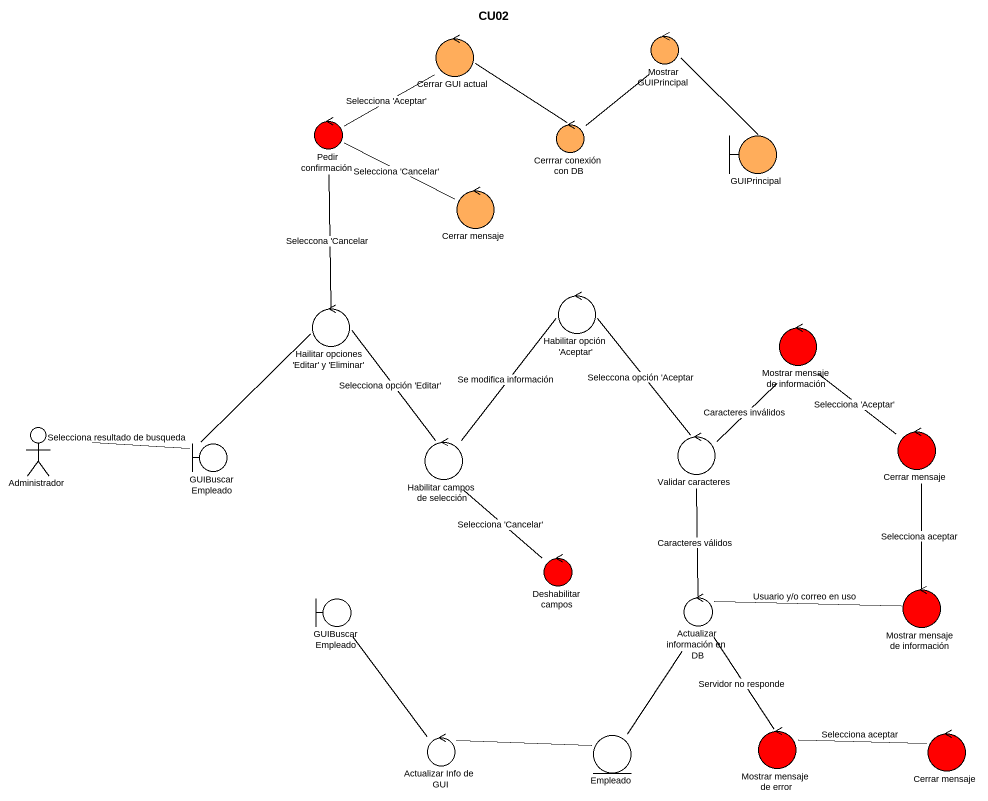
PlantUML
@startuml
title CU02
control "Cerrar GUI actual" as Cerrar_GUI_actual #FFAD5B
control "Mostrar GUIPrincipal" as Mostrar_GUIPrincipal #FFAD5B
control "Pedir confirmación" as Pedir_confirmación #FF0000
control "Cerrrar conexión con DB" as Cerrrar_conexión_con_DB #FFAD5B
boundary GUIPrincipal #FFAD5B
control "Cerrar mensaje" as Cerrar_mensaje #FFAD5B
control "Hailitar opciones 'Editar' y 'Eliminar'" as Hailitar_opciones_Editar_y
control "Habilitar opción 'Aceptar'" as Habilitar_opción_Aceptar
control "Mostrar mensaje de información" as Mostrar_mensaje_de #FF0000
actor Administrador
boundary "GUIBuscar Empleado" as GUIBuscar_Empleado
control "Habilitar campos de selección" as Habilitar_campos_de
control "Validar caracteres" as Validar_caracteres
control "Cerrar mensaje" as Cerrar_mensaje_2 #FF0000
control "Deshabilitar campos" as Deshabilitar_campos #FF0000
boundary GUIBuscarEmpleado
control "Actualizar información en DB" as Actualizar_información_en_DB
control "Mostrar mensaje de información" as Mostrar_mensaje_de_2 #FF0000
entity Empleado
control "Mostrar mensaje de error" as Mostrar_mensaje_de_error #FF0000
control "Cerrar mensaje" as Cerrar_mensaje_3 #FF0000
control "Actualizar Info de GUI" as Actualizar_Info_de_GUI
Cerrar_GUI_actual -- Pedir_confirmación : Selecciona 'Aceptar'
Mostrar_GUIPrincipal -- Cerrrar_conexión_con_DB
Mostrar_GUIPrincipal -- GUIPrincipal
Pedir_confirmación -right- Cerrar_mensaje : Selecciona 'Cancelar'
Pedir_confirmación -- Hailitar_opciones_Editar_y : Seleccona 'Cancelar
Cerrrar_conexión_con_DB -up- Cerrar_GUI_actual
Hailitar_opciones_Editar_y -- GUIBuscar_Empleado
Hailitar_opciones_Editar_y -- Habilitar_campos_de : Selecciona opción 'Editar'
Administrador -right- GUIBuscar_Empleado : Selecciona resultado de busqueda
Habilitar_campos_de -up- Habilitar_opción_Aceptar : Se modifica información
Validar_caracteres -up- Habilitar_opción_Aceptar : Seleccona opción 'Aceptar
Validar_caracteres -up- Mostrar_mensaje_de : Caracteres inválidos
Cerrar_mensaje_2 -up- Mostrar_mensaje_de : Selecciona 'Aceptar'
Deshabilitar_campos -up- Habilitar_campos_de : Selecciona 'Cancelar'
GUIBuscarEmpleado -- Actualizar_Info_de_GUI
Actualizar_información_en_DB -up- Validar_caracteres : Caracteres válidos
Actualizar_información_en_DB -right- Mostrar_mensaje_de_2 : Usuario y/o correo en uso
Mostrar_mensaje_de_2 -up- Cerrar_mensaje_2 : Selecciona aceptar
Empleado -up- Actualizar_información_en_DB
Mostrar_mensaje_de_error -up- Actualizar_información_en_DB : Servidor no responde
Mostrar_mensaje_de_error -right- Cerrar_mensaje_3 : Selecciona aceptar
Actualizar_Info_de_GUI -right- Empleado
@enduml
